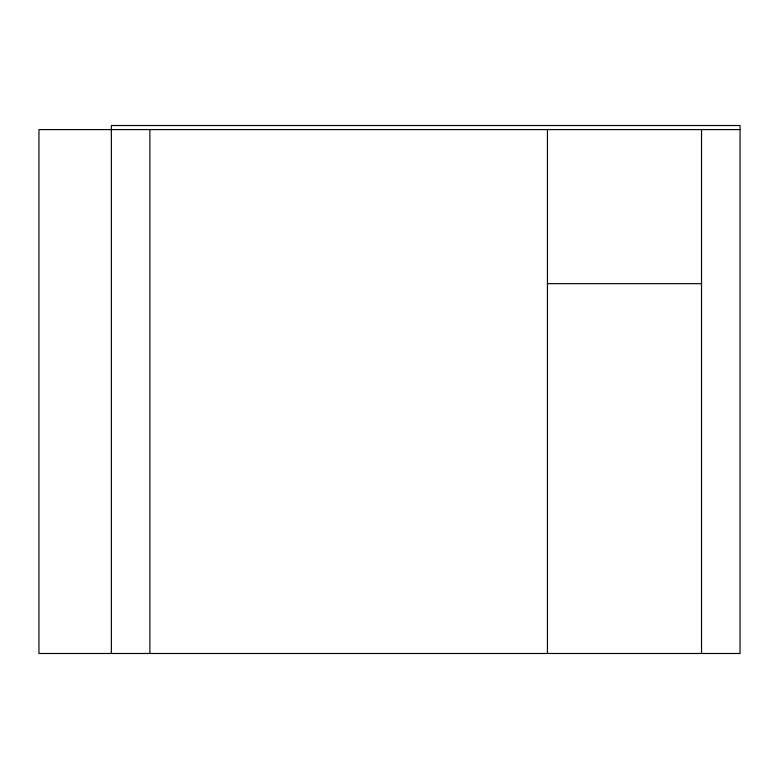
<?xml version="1.0" encoding="UTF-8"?>
<svg xmlns="http://www.w3.org/2000/svg" width="779" height="779" viewBox="0 0 779 779"><rect width="100%" height="100%" fill="white"/><g stroke="black" fill="none" stroke-linecap="round" stroke-linejoin="round"><path stroke-width="1.17" d="M740.05 129.587L38.95 129.587L38.95 653.484L740.05 653.484L740.05 125.516L111.368 125.516L111.368 129.168M547.442 283.673L701.528 283.673M701.528 129.587L701.528 653.484M547.442 129.587L547.442 653.484M149.889 129.587L149.889 653.484M111.368 129.587L111.368 653.484"/></g></svg>
